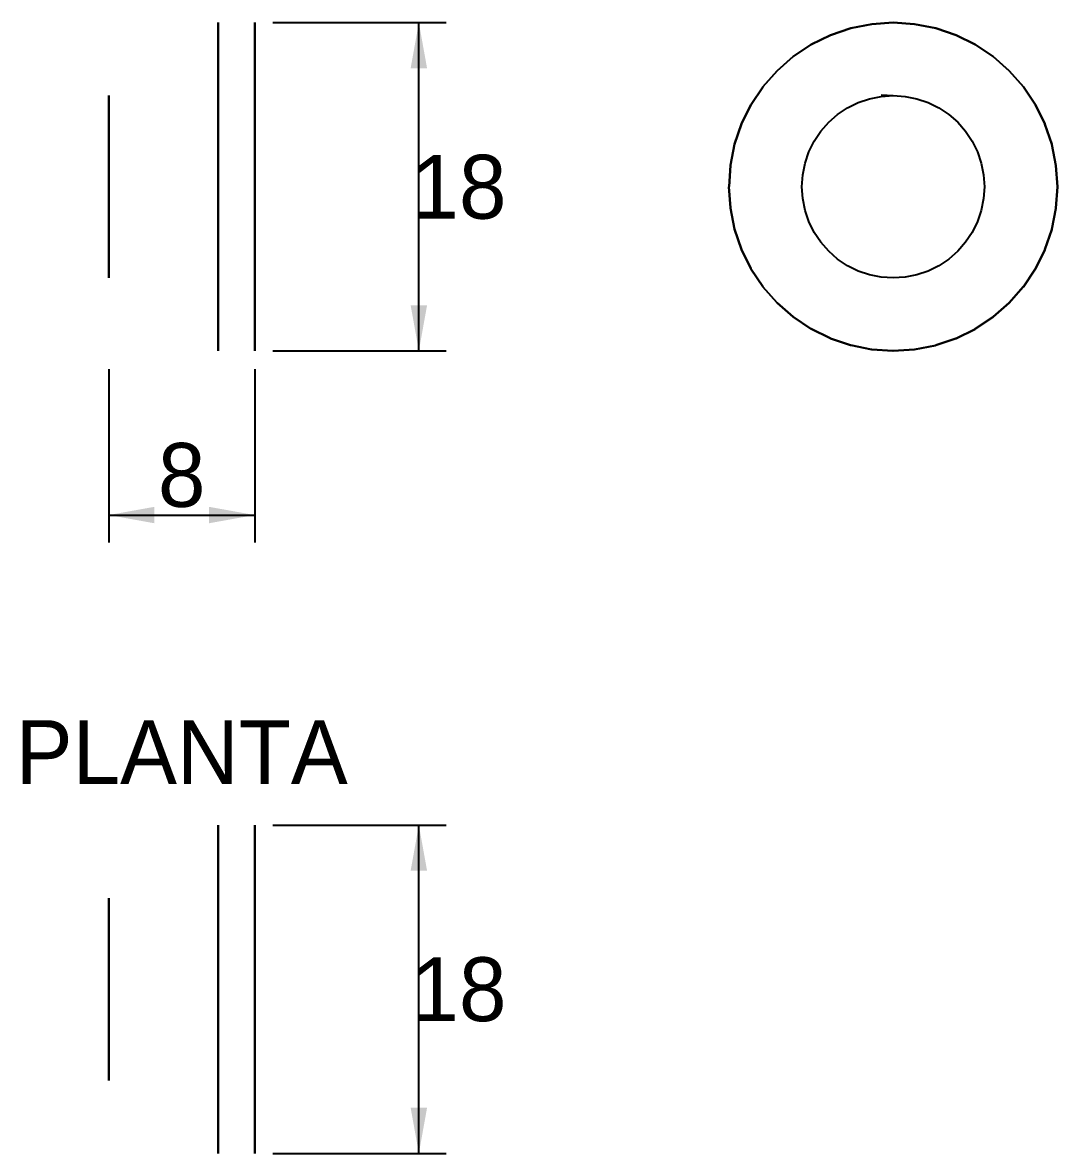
# Model space of a CAD drawing. Extents: x 0 to 297, y 0 to 210.
# Drawn here: x 102 to 158.7, y 97.5 to 159.5 of the extents above; entities that cross this region are included whole.
import ezdxf
from ezdxf.enums import TextEntityAlignment as Align

# ---------------------------------------------------------------- set-up
doc = ezdxf.new("R2010")
doc.units = 0
for name, color, linetype in [('COTAS', 7, 'CONTINUOUS'), ('TEXTO', 7, 'CONTINUOUS'), ('VISIBLE', 7, 'CONTINUOUS')]:
    doc.layers.add(name, color=color, linetype=linetype)

msp = doc.modelspace()

# ---------------------------------------------------------------- linework, layer by layer
at = {"layer": 'COTAS'}
for p, q in [((115.7218, 159.5), (125.2218, 159.5)), ((123.7218, 141.5), (123.7218, 159.5)), ((115.7218, 141.5), (125.2218, 141.5)), ((106.7218, 140.5), (106.7218, 131)), ((114.7218, 140.5), (114.7218, 131)), ((106.7218, 132.5), (114.7218, 132.5)), ((115.7218, 115.5), (125.2218, 115.5)), ((123.7218, 97.5), (123.7218, 115.5)), ((115.7218, 97.5), (125.2218, 97.5))]:
    msp.add_line(p, q, dxfattribs=at)
for points in [[(123.7218, 159.5), (124.1718, 157), (123.2718, 157)], [(123.7218, 141.5), (124.1718, 144), (123.2718, 144)], [(106.7218, 132.5), (109.2218, 132.95), (109.2218, 132.05)], [(114.7218, 132.5), (112.2218, 132.95), (112.2218, 132.05)], [(123.7218, 115.5), (124.1718, 113), (123.2718, 113)], [(123.7218, 97.5), (124.1718, 100), (123.2718, 100)]]:
    msp.add_solid(points, dxfattribs=at)
at = {"layer": 'VISIBLE'}
for p, q in [((112.7218, 159.5), (112.7218, 159.423)), ((112.7218, 159.423), (112.7218, 159.5)), ((112.7218, 159.423), (112.7218, 159.1933)), ((112.7218, 159.1933), (112.7218, 159.423)), ((114.7218, 159.423), (114.7218, 159.5)), ((114.7218, 159.5), (114.7218, 159.423)), ((114.7218, 159.1933), (114.7218, 159.423)), ((114.7218, 159.423), (114.7218, 159.1933)), ((148.5471, 159.423), (147.3925, 159.1933)), ((147.3925, 159.1933), (148.5471, 159.423)), ((149.7218, 159.5), (148.5471, 159.423)), ((148.5471, 159.423), (149.7218, 159.5)), ((150.8966, 159.423), (149.7218, 159.5)), ((149.7218, 159.5), (150.8966, 159.423)), ((152.0512, 159.1933), (150.8966, 159.423)), ((150.8966, 159.423), (152.0512, 159.1933)), ((112.7218, 159.1933), (112.7218, 158.8149)), ((112.7218, 158.8149), (112.7218, 159.1933)), ((112.7218, 158.8149), (112.7218, 158.2942)), ((112.7218, 158.2942), (112.7218, 158.8149)), ((114.7218, 158.8149), (114.7218, 159.1933)), ((114.7218, 159.1933), (114.7218, 158.8149)), ((114.7218, 158.2942), (114.7218, 158.8149)), ((114.7218, 158.8149), (114.7218, 158.2942)), ((146.2777, 158.8149), (145.2218, 158.2942)), ((145.2218, 158.2942), (146.2777, 158.8149)), ((147.3925, 159.1933), (146.2777, 158.8149)), ((146.2777, 158.8149), (147.3925, 159.1933)), ((153.166, 158.8149), (152.0512, 159.1933)), ((152.0512, 159.1933), (153.166, 158.8149)), ((154.2218, 158.2942), (153.166, 158.8149)), ((153.166, 158.8149), (154.2218, 158.2942)), ((112.7218, 158.2942), (112.7218, 157.6402)), ((112.7218, 157.6402), (112.7218, 158.2942)), ((114.7218, 157.6402), (114.7218, 158.2942)), ((114.7218, 158.2942), (114.7218, 157.6402)), ((145.2218, 158.2942), (144.243, 157.6402)), ((144.243, 157.6402), (145.2218, 158.2942)), ((155.2007, 157.6402), (154.2218, 158.2942)), ((154.2218, 158.2942), (155.2007, 157.6402)), ((112.7218, 157.6402), (112.7218, 156.864)), ((112.7218, 156.864), (112.7218, 157.6402)), ((114.7218, 156.864), (114.7218, 157.6402)), ((114.7218, 157.6402), (114.7218, 156.864)), ((144.243, 157.6402), (143.3579, 156.864)), ((143.3579, 156.864), (144.243, 157.6402)), ((156.0858, 156.864), (155.2007, 157.6402)), ((155.2007, 157.6402), (156.0858, 156.864)), ((112.7218, 156.864), (112.7218, 155.9789)), ((112.7218, 155.9789), (112.7218, 156.864)), ((114.7218, 155.9789), (114.7218, 156.864)), ((114.7218, 156.864), (114.7218, 155.9789)), ((143.3579, 156.864), (142.5816, 155.9789)), ((142.5816, 155.9789), (143.3579, 156.864)), ((156.862, 155.9789), (156.0858, 156.864)), ((156.0858, 156.864), (156.862, 155.9789)), ((112.7218, 155.9789), (112.7218, 155)), ((112.7218, 155.9684), (112.7218, 155.9789)), ((112.7218, 155.0104), (112.7218, 155.9684)), ((114.7218, 155), (114.7218, 155.9789)), ((114.7218, 155.9789), (114.7218, 155.9684)), ((114.7218, 155.9684), (114.7218, 155.0104)), ((142.5747, 155.9684), (141.9346, 155.0104)), ((141.9346, 155.0104), (142.5747, 155.9684)), ((142.5816, 155.9789), (142.5747, 155.9684)), ((142.5747, 155.9684), (142.5816, 155.9789)), ((157.5161, 155), (156.862, 155.9789)), ((156.862, 155.9789), (157.5161, 155)), ((106.7218, 155.5), (106.7218, 155.4572)), ((106.7218, 155.4572), (106.7218, 155.5)), ((106.7218, 155.4572), (106.7218, 155.3296)), ((106.7218, 155.3296), (106.7218, 155.4572)), ((106.7218, 155.3296), (106.7218, 155.1194)), ((106.7218, 155.1194), (106.7218, 155.3296)), ((106.7218, 155.1194), (106.7218, 154.8301)), ((106.7218, 154.8301), (106.7218, 155.1194)), ((112.7218, 155.5435), (112.7218, 155.5)), ((112.7218, 155.5), (112.7218, 155.4572)), ((112.7218, 155.4572), (112.7218, 155.5)), ((112.7218, 155.4572), (112.7218, 155.3296)), ((112.7218, 155.3296), (112.7218, 155.4572)), ((112.7218, 155.3296), (112.7218, 155.1194)), ((112.7218, 155.1194), (112.7218, 155.3296)), ((112.7218, 155.1194), (112.7218, 154.8301)), ((112.7218, 154.8301), (112.7218, 155.1194)), ((112.7218, 155), (112.7218, 155.0104)), ((112.7218, 155), (112.7218, 154.9888)), ((112.7218, 153.9554), (112.7218, 155)), ((114.7218, 155.0104), (114.7218, 155)), ((114.7218, 154.9888), (114.7218, 155)), ((114.7218, 155), (114.7218, 153.9554)), ((141.9276, 155), (141.4124, 153.9554)), ((141.4124, 153.9554), (141.9276, 155)), ((141.9346, 155.0104), (141.9276, 155)), ((141.9276, 155), (141.9346, 155.0104)), ((147.2218, 154.8301), (147.8084, 155.1194)), ((147.2218, 154.8301), (147.8084, 155.1194)), ((147.8084, 155.1194), (148.4277, 155.3296)), ((147.8084, 155.1194), (148.4277, 155.3296)), ((148.4277, 155.3296), (149.0692, 155.4572)), ((148.4277, 155.3296), (149.0692, 155.4572)), ((149.0578, 155.5435), (149.7218, 155.5)), ((149.0692, 155.4572), (149.7218, 155.5)), ((149.0692, 155.4572), (149.7218, 155.5)), ((149.7218, 155.5), (150.3745, 155.4572)), ((149.7218, 155.5), (150.3745, 155.4572)), ((150.3745, 155.4572), (151.0159, 155.3296)), ((150.3745, 155.4572), (151.0159, 155.3296)), ((151.0159, 155.3296), (151.6352, 155.1194)), ((151.0159, 155.3296), (151.6352, 155.1194)), ((151.6352, 155.1194), (152.2218, 154.8301)), ((151.6352, 155.1194), (152.2218, 154.8301)), ((157.5216, 154.9888), (157.5161, 155)), ((157.5161, 155), (157.5216, 154.9888)), ((106.7218, 154.8301), (106.7218, 154.4668)), ((106.7218, 154.4668), (106.7218, 154.8301)), ((106.7218, 154.4668), (106.7218, 154.0355)), ((106.7218, 154.0355), (106.7218, 154.4668)), ((112.7218, 154.9888), (112.7218, 153.9442)), ((112.7218, 154.8301), (112.7218, 154.4668)), ((112.7218, 154.4668), (112.7218, 154.8301)), ((112.7218, 154.4668), (112.7218, 154.0355)), ((112.7218, 154.0355), (112.7218, 154.4668)), ((114.7218, 153.9442), (114.7218, 154.9888)), ((146.1863, 154.0355), (146.678, 154.4668)), ((146.1863, 154.0355), (146.678, 154.4668)), ((146.678, 154.4668), (147.2218, 154.8301)), ((146.678, 154.4668), (147.2218, 154.8301)), ((152.2218, 154.8301), (152.7656, 154.4668)), ((152.2218, 154.8301), (152.7656, 154.4668)), ((152.7656, 154.4668), (153.2574, 154.0355)), ((152.7656, 154.4668), (153.2574, 154.0355)), ((158.0367, 153.9442), (157.5216, 154.9888)), ((157.5216, 154.9888), (158.0367, 153.9442)), ((106.7218, 154.0355), (106.7218, 153.5438)), ((106.7218, 153.5438), (106.7218, 154.0355)), ((112.7218, 154.0355), (112.7218, 153.5438)), ((112.7218, 153.5438), (112.7218, 154.0355)), ((112.7218, 153.9442), (112.7218, 153.9554)), ((112.7218, 153.9442), (112.7218, 153.9323)), ((112.7218, 152.8412), (112.7218, 153.9442)), ((112.7218, 153.9323), (112.7218, 152.8294)), ((114.7218, 153.9554), (114.7218, 153.9442)), ((114.7218, 153.9323), (114.7218, 153.9442)), ((114.7218, 153.9442), (114.7218, 152.8412)), ((114.7218, 152.8294), (114.7218, 153.9323)), ((141.4069, 153.9442), (141.0325, 152.8412)), ((141.0325, 152.8412), (141.4069, 153.9442)), ((141.4124, 153.9554), (141.4069, 153.9442)), ((141.4069, 153.9442), (141.4124, 153.9554)), ((145.7551, 153.5438), (146.1863, 154.0355)), ((145.7551, 153.5438), (146.1863, 154.0355)), ((153.2574, 154.0355), (153.6886, 153.5438)), ((153.2574, 154.0355), (153.6886, 153.5438)), ((158.0408, 153.9323), (158.0367, 153.9442)), ((158.0367, 153.9442), (158.0408, 153.9323)), ((158.4152, 152.8294), (158.0408, 153.9323)), ((158.0408, 153.9323), (158.4152, 152.8294)), ((106.7218, 153.5438), (106.7218, 153)), ((106.7218, 153), (106.7218, 153.5438)), ((112.7218, 153.5438), (112.7218, 153)), ((112.7218, 153), (112.7218, 153.5438)), ((145.3917, 153), (145.7551, 153.5438)), ((145.3917, 153), (145.7551, 153.5438)), ((153.6886, 153.5438), (154.052, 153)), ((153.6886, 153.5438), (154.052, 153)), ((106.7218, 153), (106.7218, 152.4134)), ((106.7218, 152.4134), (106.7218, 153)), ((112.7218, 153), (112.7218, 152.4134)), ((112.7218, 152.4134), (112.7218, 153)), ((112.7218, 152.8294), (112.7218, 152.8412)), ((112.7218, 152.8294), (112.7218, 152.8171)), ((112.7218, 151.687), (112.7218, 152.8294)), ((112.7218, 152.8171), (112.7218, 151.6747)), ((114.7218, 152.8412), (114.7218, 152.8294)), ((114.7218, 152.8171), (114.7218, 152.8294)), ((114.7218, 152.8294), (114.7218, 151.687)), ((114.7218, 151.6747), (114.7218, 152.8171)), ((141.0285, 152.8294), (140.8013, 151.687)), ((140.8013, 151.687), (141.0285, 152.8294)), ((141.0325, 152.8412), (141.0285, 152.8294)), ((141.0285, 152.8294), (141.0325, 152.8412)), ((145.1024, 152.4134), (145.3917, 153)), ((145.1024, 152.4134), (145.3917, 153)), ((154.052, 153), (154.3412, 152.4134)), ((154.052, 153), (154.3412, 152.4134)), ((158.4176, 152.8171), (158.4152, 152.8294)), ((158.4152, 152.8294), (158.4176, 152.8171)), ((158.6448, 151.6747), (158.4176, 152.8171)), ((158.4176, 152.8171), (158.6448, 151.6747)), ((106.7218, 152.4134), (106.7218, 151.7941)), ((106.7218, 151.7941), (106.7218, 152.4134)), ((112.7218, 152.4134), (112.7218, 151.7941)), ((112.7218, 151.7941), (112.7218, 152.4134)), ((144.8922, 151.7941), (145.1024, 152.4134)), ((144.8922, 151.7941), (145.1024, 152.4134)), ((154.3412, 152.4134), (154.5515, 151.7941)), ((154.3412, 152.4134), (154.5515, 151.7941)), ((106.7218, 151.7941), (106.7218, 151.1526)), ((106.7218, 151.1526), (106.7218, 151.7941)), ((112.7218, 151.7941), (112.7218, 151.1526)), ((112.7218, 151.1526), (112.7218, 151.7941)), ((112.7218, 151.6747), (112.7218, 151.687)), ((112.7218, 151.6747), (112.7218, 151.6623)), ((112.7218, 150.5125), (112.7218, 151.6747)), ((112.7218, 151.6623), (112.7218, 150.5)), ((114.7218, 151.687), (114.7218, 151.6747)), ((114.7218, 151.6623), (114.7218, 151.6747)), ((114.7218, 151.6747), (114.7218, 150.5125)), ((114.7218, 150.5), (114.7218, 151.6623)), ((140.7988, 151.6747), (140.7226, 150.5125)), ((140.7226, 150.5125), (140.7988, 151.6747)), ((140.8013, 151.687), (140.7988, 151.6747)), ((140.7988, 151.6747), (140.8013, 151.687)), ((144.7646, 151.1526), (144.8922, 151.7941)), ((144.7646, 151.1526), (144.8922, 151.7941)), ((154.5515, 151.7941), (154.679, 151.1526)), ((154.5515, 151.7941), (154.679, 151.1526)), ((158.6456, 151.6623), (158.6448, 151.6747)), ((158.6448, 151.6747), (158.6456, 151.6623)), ((158.7218, 150.5), (158.6456, 151.6623)), ((158.6456, 151.6623), (158.7218, 150.5)), ((106.7218, 151.1526), (106.7218, 150.5)), ((106.7218, 150.5), (106.7218, 151.1526)), ((112.7218, 151.1526), (112.7218, 150.5)), ((112.7218, 150.5), (112.7218, 151.1526)), ((144.7218, 150.5), (144.7646, 151.1526)), ((144.7218, 150.5), (144.7646, 151.1526)), ((154.679, 151.1526), (154.7218, 150.5)), ((154.679, 151.1526), (154.7218, 150.5)), ((106.7218, 150.5), (106.7218, 149.8474)), ((106.7218, 149.8474), (106.7218, 150.5)), ((112.7218, 150.5), (112.7218, 150.5125)), ((112.7218, 150.5), (112.7218, 150.4875)), ((112.7218, 149.3377), (112.7218, 150.5)), ((112.7218, 150.5), (112.7218, 149.8474)), ((112.7218, 149.8474), (112.7218, 150.5)), ((112.7218, 150.4875), (112.7218, 149.3253)), ((114.7218, 150.5125), (114.7218, 150.5)), ((114.7218, 150.4875), (114.7218, 150.5)), ((114.7218, 150.5), (114.7218, 149.3377)), ((114.7218, 149.3253), (114.7218, 150.4875)), ((140.7226, 150.5125), (140.7218, 150.5)), ((140.7218, 150.5), (140.7226, 150.5125)), ((140.7218, 150.5), (140.798, 149.3377)), ((140.798, 149.3377), (140.7218, 150.5)), ((144.7646, 149.8474), (144.7218, 150.5)), ((144.7646, 149.8474), (144.7218, 150.5)), ((154.7218, 150.5), (154.679, 149.8474)), ((154.7218, 150.5), (154.679, 149.8474)), ((158.6448, 149.3253), (158.721, 150.4875)), ((158.721, 150.4875), (158.6448, 149.3253)), ((158.721, 150.4875), (158.7218, 150.5)), ((158.7218, 150.5), (158.721, 150.4875)), ((106.7218, 149.8474), (106.7218, 149.2059)), ((106.7218, 149.2059), (106.7218, 149.8474)), ((112.7218, 149.8474), (112.7218, 149.2059)), ((112.7218, 149.2059), (112.7218, 149.8474)), ((144.8922, 149.2059), (144.7646, 149.8474)), ((144.8922, 149.2059), (144.7646, 149.8474)), ((154.679, 149.8474), (154.5515, 149.2059)), ((154.679, 149.8474), (154.5515, 149.2059)), ((106.7218, 149.2059), (106.7218, 148.5866)), ((106.7218, 148.5866), (106.7218, 149.2059)), ((112.7218, 149.3253), (112.7218, 149.3377)), ((112.7218, 149.3253), (112.7218, 149.313)), ((112.7218, 148.1829), (112.7218, 149.3253)), ((112.7218, 149.313), (112.7218, 148.1706)), ((112.7218, 149.2059), (112.7218, 148.5866)), ((112.7218, 148.5866), (112.7218, 149.2059)), ((114.7218, 149.3377), (114.7218, 149.3253)), ((114.7218, 149.313), (114.7218, 149.3253)), ((114.7218, 149.3253), (114.7218, 148.1829)), ((114.7218, 148.1706), (114.7218, 149.313)), ((140.798, 149.3377), (140.7988, 149.3253)), ((140.7988, 149.3253), (140.798, 149.3377)), ((140.7988, 149.3253), (141.0261, 148.1829)), ((141.0261, 148.1829), (140.7988, 149.3253)), ((145.1024, 148.5866), (144.8922, 149.2059)), ((145.1024, 148.5866), (144.8922, 149.2059)), ((154.5515, 149.2059), (154.3412, 148.5866)), ((154.5515, 149.2059), (154.3412, 148.5866)), ((158.4152, 148.1706), (158.6424, 149.313)), ((158.6424, 149.313), (158.4152, 148.1706)), ((158.6424, 149.313), (158.6448, 149.3253)), ((158.6448, 149.3253), (158.6424, 149.313)), ((106.7218, 148.5866), (106.7218, 148)), ((106.7218, 148), (106.7218, 148.5866)), ((112.7218, 148.5866), (112.7218, 148)), ((112.7218, 148), (112.7218, 148.5866)), ((112.7218, 148.1706), (112.7218, 148.1829)), ((114.7218, 148.1829), (114.7218, 148.1706)), ((141.0261, 148.1829), (141.0285, 148.1706)), ((141.0285, 148.1706), (141.0261, 148.1829)), ((145.3917, 148), (145.1024, 148.5866)), ((145.3917, 148), (145.1024, 148.5866)), ((154.3412, 148.5866), (154.052, 148)), ((154.3412, 148.5866), (154.052, 148)), ((106.7218, 148), (106.7218, 147.4562)), ((106.7218, 147.4562), (106.7218, 148)), ((112.7218, 148.1706), (112.7218, 148.1588)), ((112.7218, 147.0677), (112.7218, 148.1706)), ((112.7218, 148.1588), (112.7218, 147.0558)), ((112.7218, 148), (112.7218, 147.4562)), ((112.7218, 147.4562), (112.7218, 148)), ((114.7218, 148.1588), (114.7218, 148.1706)), ((114.7218, 148.1706), (114.7218, 147.0677)), ((114.7218, 147.0558), (114.7218, 148.1588)), ((141.0285, 148.1706), (141.4029, 147.0677)), ((141.4029, 147.0677), (141.0285, 148.1706)), ((145.7551, 147.4562), (145.3917, 148)), ((145.7551, 147.4562), (145.3917, 148)), ((154.052, 148), (153.6886, 147.4562)), ((154.052, 148), (153.6886, 147.4562)), ((158.0367, 147.0558), (158.4111, 148.1588)), ((158.4111, 148.1588), (158.0367, 147.0558)), ((158.4111, 148.1588), (158.4152, 148.1706)), ((158.4152, 148.1706), (158.4111, 148.1588)), ((106.7218, 147.4562), (106.7218, 146.9645)), ((106.7218, 146.9645), (106.7218, 147.4562)), ((106.7218, 146.9645), (106.7218, 146.5332)), ((106.7218, 146.5332), (106.7218, 146.9645)), ((112.7218, 147.4562), (112.7218, 146.9645)), ((112.7218, 146.9645), (112.7218, 147.4562)), ((112.7218, 147.0558), (112.7218, 147.0677)), ((112.7218, 147.0558), (112.7218, 147.0446)), ((112.7218, 146.0112), (112.7218, 147.0558)), ((112.7218, 147.0446), (112.7218, 146)), ((112.7218, 146.9645), (112.7218, 146.5332)), ((112.7218, 146.5332), (112.7218, 146.9645)), ((114.7218, 147.0677), (114.7218, 147.0558)), ((114.7218, 147.0446), (114.7218, 147.0558)), ((114.7218, 147.0558), (114.7218, 146.0112)), ((114.7218, 146), (114.7218, 147.0446)), ((141.4029, 147.0677), (141.4069, 147.0558)), ((141.4069, 147.0558), (141.4029, 147.0677)), ((141.4069, 147.0558), (141.9221, 146.0112)), ((141.9221, 146.0112), (141.4069, 147.0558)), ((146.1863, 146.9645), (145.7551, 147.4562)), ((146.1863, 146.9645), (145.7551, 147.4562)), ((146.678, 146.5332), (146.1863, 146.9645)), ((146.678, 146.5332), (146.1863, 146.9645)), ((153.2574, 146.9645), (152.7656, 146.5332)), ((153.2574, 146.9645), (152.7656, 146.5332)), ((153.6886, 147.4562), (153.2574, 146.9645)), ((153.6886, 147.4562), (153.2574, 146.9645)), ((157.5161, 146), (158.0312, 147.0446)), ((158.0312, 147.0446), (157.5161, 146)), ((158.0312, 147.0446), (158.0367, 147.0558)), ((158.0367, 147.0558), (158.0312, 147.0446)), ((106.7218, 146.5332), (106.7218, 146.1699)), ((106.7218, 146.1699), (106.7218, 146.5332)), ((112.7218, 146.5332), (112.7218, 146.1699)), ((112.7218, 146.1699), (112.7218, 146.5332)), ((147.2218, 146.1699), (146.678, 146.5332)), ((147.2218, 146.1699), (146.678, 146.5332)), ((152.7656, 146.5332), (152.2218, 146.1699)), ((152.7656, 146.5332), (152.2218, 146.1699)), ((106.7218, 146.1699), (106.7218, 145.8806)), ((106.7218, 145.8806), (106.7218, 146.1699)), ((106.7218, 145.8806), (106.7218, 145.6704)), ((106.7218, 145.6704), (106.7218, 145.8806)), ((112.7218, 146.1699), (112.7218, 145.8806)), ((112.7218, 145.8806), (112.7218, 146.1699)), ((112.7218, 146), (112.7218, 146.0112)), ((112.7218, 146), (112.7218, 145.9896)), ((112.7218, 145.0316), (112.7218, 146)), ((112.7218, 145.9896), (112.7218, 145.0211)), ((112.7218, 145.8806), (112.7218, 145.6704)), ((112.7218, 145.6704), (112.7218, 145.8806)), ((114.7218, 146.0112), (114.7218, 146)), ((114.7218, 145.9896), (114.7218, 146)), ((114.7218, 146), (114.7218, 145.0316)), ((114.7218, 145.0211), (114.7218, 145.9896)), ((141.9221, 146.0112), (141.9276, 146)), ((141.9276, 146), (141.9221, 146.0112)), ((141.9276, 146), (142.5747, 145.0316)), ((142.5747, 145.0316), (141.9276, 146)), ((147.8084, 145.8806), (147.2218, 146.1699)), ((147.8084, 145.8806), (147.2218, 146.1699)), ((148.4277, 145.6704), (147.8084, 145.8806)), ((148.4277, 145.6704), (147.8084, 145.8806)), ((151.6352, 145.8806), (151.0159, 145.6704)), ((151.6352, 145.8806), (151.0159, 145.6704)), ((152.2218, 146.1699), (151.6352, 145.8806)), ((152.2218, 146.1699), (151.6352, 145.8806)), ((156.862, 145.0211), (157.5091, 145.9896)), ((157.5091, 145.9896), (156.862, 145.0211)), ((157.5091, 145.9896), (157.5161, 146)), ((157.5161, 146), (157.5091, 145.9896)), ((106.7218, 145.6704), (106.7218, 145.5428)), ((106.7218, 145.5428), (106.7218, 145.6704)), ((106.7218, 145.5428), (106.7218, 145.5)), ((106.7218, 145.5), (106.7218, 145.5428)), ((112.7218, 145.6704), (112.7218, 145.5428)), ((112.7218, 145.5428), (112.7218, 145.6704)), ((112.7218, 145.5428), (112.7218, 145.5)), ((112.7218, 145.5), (112.7218, 145.5428)), ((149.0692, 145.5428), (148.4277, 145.6704)), ((149.0692, 145.5428), (148.4277, 145.6704)), ((149.7218, 145.5), (149.0692, 145.5428)), ((149.7218, 145.5), (149.0692, 145.5428)), ((150.3745, 145.5428), (149.7218, 145.5)), ((150.3745, 145.5428), (149.7218, 145.5)), ((151.0159, 145.6704), (150.3745, 145.5428)), ((151.0159, 145.6704), (150.3745, 145.5428)), ((112.7218, 145.0211), (112.7218, 145.0316)), ((112.7218, 145.0211), (112.7218, 145.0117)), ((112.7218, 144.1454), (112.7218, 145.0211)), ((112.7218, 145.0117), (112.7218, 144.136)), ((114.7218, 145.0316), (114.7218, 145.0211)), ((114.7218, 145.0117), (114.7218, 145.0211)), ((114.7218, 145.0211), (114.7218, 144.1454)), ((114.7218, 144.136), (114.7218, 145.0117)), ((142.5747, 145.0316), (142.5816, 145.0211)), ((142.5816, 145.0211), (142.5747, 145.0316)), ((142.5816, 145.0211), (143.3496, 144.1454)), ((143.3496, 144.1454), (142.5816, 145.0211)), ((156.0858, 144.136), (156.8538, 145.0117)), ((156.8538, 145.0117), (156.0858, 144.136)), ((156.8538, 145.0117), (156.862, 145.0211)), ((156.862, 145.0211), (156.8538, 145.0117)), ((112.7218, 144.136), (112.7218, 144.1454)), ((112.7218, 144.136), (112.7218, 144.1278)), ((112.7218, 143.3681), (112.7218, 144.136)), ((112.7218, 144.1278), (112.7218, 143.3598)), ((114.7218, 144.1454), (114.7218, 144.136)), ((114.7218, 144.1278), (114.7218, 144.136)), ((114.7218, 144.136), (114.7218, 143.3681)), ((114.7218, 143.3598), (114.7218, 144.1278)), ((143.3496, 144.1454), (143.3579, 144.136)), ((143.3579, 144.136), (143.3496, 144.1454)), ((143.3579, 144.136), (144.2336, 143.3681)), ((144.2336, 143.3681), (143.3579, 144.136)), ((155.2007, 143.3598), (156.0764, 144.1278)), ((156.0764, 144.1278), (155.2007, 143.3598)), ((156.0764, 144.1278), (156.0858, 144.136)), ((156.0858, 144.136), (156.0764, 144.1278)), ((112.7218, 143.3598), (112.7218, 143.3681)), ((112.7218, 143.3598), (112.7218, 143.3529)), ((112.7218, 142.7127), (112.7218, 143.3598)), ((112.7218, 143.3529), (112.7218, 142.7058)), ((114.7218, 143.3681), (114.7218, 143.3598)), ((114.7218, 143.3529), (114.7218, 143.3598)), ((114.7218, 143.3598), (114.7218, 142.7127)), ((114.7218, 142.7058), (114.7218, 143.3529)), ((144.2336, 143.3681), (144.243, 143.3598)), ((144.243, 143.3598), (144.2336, 143.3681)), ((144.243, 143.3598), (145.2114, 142.7127)), ((145.2114, 142.7127), (144.243, 143.3598)), ((154.2218, 142.7058), (155.1903, 143.3529)), ((155.1903, 143.3529), (154.2218, 142.7058)), ((155.1903, 143.3529), (155.2007, 143.3598)), ((155.2007, 143.3598), (155.1903, 143.3529)), ((112.7218, 142.7058), (112.7218, 142.7127)), ((112.7218, 142.7058), (112.7218, 142.7002)), ((112.7218, 142.1906), (112.7218, 142.7058)), ((112.7218, 142.7002), (112.7218, 142.1851)), ((114.7218, 142.7127), (114.7218, 142.7058)), ((114.7218, 142.7002), (114.7218, 142.7058)), ((114.7218, 142.7058), (114.7218, 142.1906)), ((114.7218, 142.1851), (114.7218, 142.7002)), ((145.2114, 142.7127), (145.2218, 142.7058)), ((145.2218, 142.7058), (145.2114, 142.7127)), ((145.2218, 142.7058), (146.2665, 142.1906)), ((146.2665, 142.1906), (145.2218, 142.7058)), ((153.166, 142.1851), (154.2106, 142.7002)), ((154.2106, 142.7002), (153.166, 142.1851)), ((154.2106, 142.7002), (154.2218, 142.7058)), ((154.2218, 142.7058), (154.2106, 142.7002)), ((112.7218, 142.1851), (112.7218, 142.1906)), ((112.7218, 142.1851), (112.7218, 142.1811)), ((112.7218, 141.8107), (112.7218, 142.1851)), ((112.7218, 142.1811), (112.7218, 141.8067)), ((114.7218, 142.1906), (114.7218, 142.1851)), ((114.7218, 142.1811), (114.7218, 142.1851)), ((114.7218, 142.1851), (114.7218, 141.8107)), ((114.7218, 141.8067), (114.7218, 142.1811)), ((146.2665, 142.1906), (146.2777, 142.1851)), ((146.2777, 142.1851), (146.2665, 142.1906)), ((146.2777, 142.1851), (147.3806, 141.8107)), ((147.3806, 141.8107), (146.2777, 142.1851)), ((152.0512, 141.8067), (153.1541, 142.1811)), ((153.1541, 142.1811), (152.0512, 141.8067)), ((153.1541, 142.1811), (153.166, 142.1851)), ((153.166, 142.1851), (153.1541, 142.1811)), ((112.7218, 141.8067), (112.7218, 141.8107)), ((112.7218, 141.8067), (112.7218, 141.8042)), ((112.7218, 141.5794), (112.7218, 141.8067)), ((112.7218, 141.8042), (112.7218, 141.577)), ((112.7218, 141.577), (112.7218, 141.5794)), ((112.7218, 141.577), (112.7218, 141.5762)), ((112.7218, 141.5008), (112.7218, 141.577)), ((112.7218, 141.5762), (112.7218, 141.5)), ((112.7218, 141.5), (112.7218, 141.5008)), ((114.7218, 141.8107), (114.7218, 141.8067)), ((114.7218, 141.8042), (114.7218, 141.8067)), ((114.7218, 141.8067), (114.7218, 141.5794)), ((114.7218, 141.577), (114.7218, 141.8042)), ((114.7218, 141.5794), (114.7218, 141.577)), ((114.7218, 141.5762), (114.7218, 141.577)), ((114.7218, 141.577), (114.7218, 141.5008)), ((114.7218, 141.5), (114.7218, 141.5762)), ((114.7218, 141.5008), (114.7218, 141.5)), ((147.3806, 141.8107), (147.3925, 141.8067)), ((147.3925, 141.8067), (147.3806, 141.8107)), ((147.3925, 141.8067), (148.5348, 141.5794)), ((148.5348, 141.5794), (147.3925, 141.8067)), ((148.5348, 141.5794), (148.5471, 141.577)), ((148.5471, 141.577), (148.5348, 141.5794)), ((148.5471, 141.577), (149.7093, 141.5008)), ((149.7093, 141.5008), (148.5471, 141.577)), ((149.7093, 141.5008), (149.7218, 141.5)), ((149.7218, 141.5), (149.7093, 141.5008)), ((149.7218, 141.5), (150.8841, 141.5762)), ((150.8841, 141.5762), (149.7218, 141.5)), ((150.8841, 141.5762), (150.8966, 141.577)), ((150.8966, 141.577), (150.8841, 141.5762)), ((150.8966, 141.577), (152.0389, 141.8042)), ((152.0389, 141.8042), (150.8966, 141.577)), ((152.0389, 141.8042), (152.0512, 141.8067)), ((152.0512, 141.8067), (152.0389, 141.8042)), ((112.7218, 115.4238), (112.7218, 115.5)), ((112.7218, 115.5), (112.7218, 115.4992)), ((112.7218, 115.4992), (112.7218, 115.423)), ((112.7218, 115.423), (112.7218, 115.4238)), ((112.7218, 115.1958), (112.7218, 115.423)), ((112.7218, 115.423), (112.7218, 115.4206)), ((112.7218, 115.4206), (112.7218, 115.1933)), ((114.7218, 115.5), (114.7218, 115.4238)), ((114.7218, 115.4992), (114.7218, 115.5)), ((114.7218, 115.423), (114.7218, 115.4992)), ((114.7218, 115.4238), (114.7218, 115.423)), ((114.7218, 115.423), (114.7218, 115.1958)), ((114.7218, 115.4206), (114.7218, 115.423)), ((114.7218, 115.1933), (114.7218, 115.4206)), ((112.7218, 115.1933), (112.7218, 115.1958)), ((112.7218, 114.8189), (112.7218, 115.1933)), ((112.7218, 115.1933), (112.7218, 115.1893)), ((112.7218, 115.1893), (112.7218, 114.8149)), ((112.7218, 114.8149), (112.7218, 114.8189)), ((112.7218, 114.2998), (112.7218, 114.8149)), ((112.7218, 114.8149), (112.7218, 114.8094)), ((112.7218, 114.8094), (112.7218, 114.2942)), ((114.7218, 115.1958), (114.7218, 115.1933)), ((114.7218, 115.1933), (114.7218, 114.8189)), ((114.7218, 115.1893), (114.7218, 115.1933)), ((114.7218, 114.8149), (114.7218, 115.1893)), ((114.7218, 114.8189), (114.7218, 114.8149)), ((114.7218, 114.8149), (114.7218, 114.2998)), ((114.7218, 114.8094), (114.7218, 114.8149)), ((114.7218, 114.2942), (114.7218, 114.8094)), ((112.7218, 114.2942), (112.7218, 114.2998)), ((112.7218, 113.6471), (112.7218, 114.2942)), ((112.7218, 114.2942), (112.7218, 114.2873)), ((112.7218, 114.2873), (112.7218, 113.6471)), ((114.7218, 114.2998), (114.7218, 114.2942)), ((114.7218, 114.2942), (114.7218, 113.6471)), ((114.7218, 114.2873), (114.7218, 114.2942)), ((114.7218, 113.6471), (114.7218, 114.2873)), ((112.7218, 113.6402), (112.7218, 113.6471)), ((112.7218, 113.6471), (112.7218, 113.6402)), ((112.7218, 112.8722), (112.7218, 113.6402)), ((112.7218, 113.6402), (112.7218, 112.864)), ((114.7218, 113.6471), (114.7218, 113.6402)), ((114.7218, 113.6402), (114.7218, 113.6471)), ((114.7218, 113.6402), (114.7218, 112.8722)), ((114.7218, 112.864), (114.7218, 113.6402)), ((112.7218, 112.864), (112.7218, 112.8722)), ((112.7218, 111.9883), (112.7218, 112.864)), ((112.7218, 112.864), (112.7218, 111.9789)), ((114.7218, 112.8722), (114.7218, 112.864)), ((114.7218, 112.864), (114.7218, 111.9883)), ((114.7218, 111.9789), (114.7218, 112.864)), ((112.7218, 111.9789), (112.7218, 111.9883)), ((112.7218, 111.0104), (112.7218, 111.9789)), ((112.7218, 111.9789), (112.7218, 111)), ((114.7218, 111.9883), (114.7218, 111.9789)), ((114.7218, 111.9789), (114.7218, 111.0104)), ((114.7218, 111), (114.7218, 111.9789)), ((106.7218, 111.4572), (106.7218, 111.5)), ((106.7218, 111.5), (106.7218, 111.4572)), ((106.7218, 111.3296), (106.7218, 111.4572)), ((106.7218, 111.4572), (106.7218, 111.3296)), ((106.7218, 111.1194), (106.7218, 111.3296)), ((106.7218, 111.3296), (106.7218, 111.1194)), ((106.7218, 110.8301), (106.7218, 111.1194)), ((106.7218, 111.1194), (106.7218, 110.8301)), ((112.7218, 111.4572), (112.7218, 111.5)), ((112.7218, 111.5), (112.7218, 111.4572)), ((112.7218, 111.3296), (112.7218, 111.4572)), ((112.7218, 111.4572), (112.7218, 111.3296)), ((112.7218, 111.1194), (112.7218, 111.3296)), ((112.7218, 111.3296), (112.7218, 111.1194)), ((112.7218, 110.8301), (112.7218, 111.1194)), ((112.7218, 111.1194), (112.7218, 110.8301)), ((112.7218, 111), (112.7218, 111.0104)), ((112.7218, 109.9554), (112.7218, 111)), ((112.7218, 111), (112.7218, 109.9442)), ((114.7218, 111.0104), (114.7218, 111)), ((114.7218, 111), (114.7218, 109.9554)), ((114.7218, 109.9442), (114.7218, 111)), ((106.7218, 110.4668), (106.7218, 110.8301)), ((106.7218, 110.8301), (106.7218, 110.4668)), ((106.7218, 110.0355), (106.7218, 110.4668)), ((106.7218, 110.4668), (106.7218, 110.0355)), ((112.7218, 110.4668), (112.7218, 110.8301)), ((112.7218, 110.8301), (112.7218, 110.4668)), ((112.7218, 110.0355), (112.7218, 110.4668)), ((112.7218, 110.4668), (112.7218, 110.0355)), ((106.7218, 109.5438), (106.7218, 110.0355)), ((106.7218, 110.0355), (106.7218, 109.5438)), ((112.7218, 109.5438), (112.7218, 110.0355)), ((112.7218, 110.0355), (112.7218, 109.5438)), ((112.7218, 109.9442), (112.7218, 109.9554)), ((112.7218, 108.8412), (112.7218, 109.9442)), ((112.7218, 109.9442), (112.7218, 108.8294)), ((114.7218, 109.9554), (114.7218, 109.9442)), ((114.7218, 109.9442), (114.7218, 108.8412)), ((114.7218, 108.8294), (114.7218, 109.9442)), ((106.7218, 109), (106.7218, 109.5438)), ((106.7218, 109.5438), (106.7218, 109)), ((112.7218, 109), (112.7218, 109.5438)), ((112.7218, 109.5438), (112.7218, 109)), ((106.7218, 108.4134), (106.7218, 109)), ((106.7218, 109), (106.7218, 108.4134)), ((112.7218, 108.4134), (112.7218, 109)), ((112.7218, 109), (112.7218, 108.4134)), ((112.7218, 108.8294), (112.7218, 108.8412)), ((112.7218, 107.687), (112.7218, 108.8294)), ((112.7218, 108.8294), (112.7218, 107.6747)), ((114.7218, 108.8412), (114.7218, 108.8294)), ((114.7218, 108.8294), (114.7218, 107.687)), ((114.7218, 107.6747), (114.7218, 108.8294)), ((106.7218, 107.7941), (106.7218, 108.4134)), ((106.7218, 108.4134), (106.7218, 107.7941)), ((112.7218, 107.7941), (112.7218, 108.4134)), ((112.7218, 108.4134), (112.7218, 107.7941)), ((106.7218, 107.1526), (106.7218, 107.7941)), ((106.7218, 107.7941), (106.7218, 107.1526)), ((112.7218, 107.1526), (112.7218, 107.7941)), ((112.7218, 107.7941), (112.7218, 107.1526)), ((112.7218, 107.6747), (112.7218, 107.687)), ((112.7218, 106.5125), (112.7218, 107.6747)), ((112.7218, 107.6747), (112.7218, 106.5)), ((114.7218, 107.687), (114.7218, 107.6747)), ((114.7218, 107.6747), (114.7218, 106.5125)), ((114.7218, 106.5), (114.7218, 107.6747)), ((106.7218, 106.5), (106.7218, 107.1526)), ((106.7218, 107.1526), (106.7218, 106.5)), ((112.7218, 107.164), (112.7218, 106.5)), ((112.7218, 106.5), (112.7218, 107.1526)), ((112.7218, 107.1526), (112.7218, 106.5)), ((106.7218, 106.5), (106.7218, 105.8474)), ((106.7218, 105.8474), (106.7218, 106.5)), ((112.7218, 106.5), (112.7218, 106.5125)), ((112.7218, 106.5), (112.7218, 105.3253)), ((112.7218, 105.3377), (112.7218, 106.5)), ((112.7218, 106.5), (112.7218, 105.8474)), ((112.7218, 105.8474), (112.7218, 106.5)), ((114.7218, 106.5125), (114.7218, 106.5)), ((114.7218, 105.3253), (114.7218, 106.5)), ((114.7218, 106.5), (114.7218, 105.3377)), ((106.7218, 105.8474), (106.7218, 105.2059)), ((106.7218, 105.2059), (106.7218, 105.8474)), ((112.7218, 105.8474), (112.7218, 105.2059)), ((112.7218, 105.2059), (112.7218, 105.8474)), ((106.7218, 105.2059), (106.7218, 104.5866)), ((106.7218, 104.5866), (106.7218, 105.2059)), ((112.7218, 105.3253), (112.7218, 105.3377)), ((112.7218, 105.3253), (112.7218, 104.1706)), ((112.7218, 104.1829), (112.7218, 105.3253)), ((112.7218, 105.2059), (112.7218, 104.5866)), ((112.7218, 104.5866), (112.7218, 105.2059)), ((114.7218, 105.3377), (114.7218, 105.3253)), ((114.7218, 104.1706), (114.7218, 105.3253)), ((114.7218, 105.3253), (114.7218, 104.1829)), ((106.7218, 104.5866), (106.7218, 104)), ((106.7218, 104), (106.7218, 104.5866)), ((112.7218, 104.5866), (112.7218, 104)), ((112.7218, 104), (112.7218, 104.5866)), ((112.7218, 104.1706), (112.7218, 104.1829)), ((112.7218, 104.1706), (112.7218, 103.0558)), ((112.7218, 103.0677), (112.7218, 104.1706)), ((114.7218, 104.1829), (114.7218, 104.1706)), ((114.7218, 103.0558), (114.7218, 104.1706)), ((114.7218, 104.1706), (114.7218, 103.0677)), ((106.7218, 104), (106.7218, 103.4562)), ((106.7218, 103.4562), (106.7218, 104)), ((112.7218, 104), (112.7218, 103.4562)), ((112.7218, 103.4562), (112.7218, 104)), ((106.7218, 103.4562), (106.7218, 102.9645)), ((106.7218, 102.9645), (106.7218, 103.4562)), ((106.7218, 102.9645), (106.7218, 102.5332)), ((106.7218, 102.5332), (106.7218, 102.9645)), ((112.7218, 103.4562), (112.7218, 102.9645)), ((112.7218, 102.9645), (112.7218, 103.4562)), ((112.7218, 103.0558), (112.7218, 103.0677)), ((112.7218, 103.0558), (112.7218, 102)), ((112.7218, 102.0112), (112.7218, 103.0558)), ((112.7218, 102.9645), (112.7218, 102.5332)), ((112.7218, 102.5332), (112.7218, 102.9645)), ((114.7218, 103.0677), (114.7218, 103.0558)), ((114.7218, 102), (114.7218, 103.0558)), ((114.7218, 103.0558), (114.7218, 102.0112)), ((106.7218, 102.5332), (106.7218, 102.1699)), ((106.7218, 102.1699), (106.7218, 102.5332)), ((112.7218, 102.5332), (112.7218, 102.1699)), ((112.7218, 102.1699), (112.7218, 102.5332)), ((106.7218, 102.1699), (106.7218, 101.8806)), ((106.7218, 101.8806), (106.7218, 102.1699)), ((106.7218, 101.8806), (106.7218, 101.6704)), ((106.7218, 101.6704), (106.7218, 101.8806)), ((112.7218, 102.1699), (112.7218, 101.8806)), ((112.7218, 101.8806), (112.7218, 102.1699)), ((112.7218, 102), (112.7218, 102.0112)), ((112.7218, 102), (112.7218, 101.0211)), ((112.7218, 101.0316), (112.7218, 102)), ((112.7218, 101.8806), (112.7218, 101.6704)), ((112.7218, 101.6704), (112.7218, 101.8806)), ((114.7218, 102.0112), (114.7218, 102)), ((114.7218, 101.0211), (114.7218, 102)), ((114.7218, 102), (114.7218, 101.0316)), ((106.7218, 101.6704), (106.7218, 101.5428)), ((106.7218, 101.5428), (106.7218, 101.6704)), ((106.7218, 101.5428), (106.7218, 101.5)), ((106.7218, 101.5), (106.7218, 101.5428)), ((112.7218, 101.6704), (112.7218, 101.5428)), ((112.7218, 101.5428), (112.7218, 101.6704)), ((112.7218, 101.5428), (112.7218, 101.5)), ((112.7218, 101.5), (112.7218, 101.5428)), ((112.7218, 101.0211), (112.7218, 101.0316)), ((112.7218, 101.0211), (112.7218, 100.136)), ((112.7218, 100.1454), (112.7218, 101.0211)), ((114.7218, 101.0316), (114.7218, 101.0211)), ((114.7218, 100.136), (114.7218, 101.0211)), ((114.7218, 101.0211), (114.7218, 100.1454)), ((112.7218, 100.136), (112.7218, 100.1454)), ((112.7218, 100.136), (112.7218, 99.3598)), ((112.7218, 99.3681), (112.7218, 100.136)), ((114.7218, 100.1454), (114.7218, 100.136)), ((114.7218, 99.3598), (114.7218, 100.136)), ((114.7218, 100.136), (114.7218, 99.3681)), ((112.7218, 99.3598), (112.7218, 99.3681)), ((112.7218, 99.3598), (112.7218, 98.7058)), ((112.7218, 98.7127), (112.7218, 99.3598)), ((114.7218, 99.3681), (114.7218, 99.3598)), ((114.7218, 98.7058), (114.7218, 99.3598)), ((114.7218, 99.3598), (114.7218, 98.7127)), ((112.7218, 98.7058), (112.7218, 98.7127)), ((112.7218, 98.7058), (112.7218, 98.7002)), ((112.7218, 98.1906), (112.7218, 98.7058)), ((112.7218, 98.7002), (112.7218, 98.1851)), ((114.7218, 98.7127), (114.7218, 98.7058)), ((114.7218, 98.7002), (114.7218, 98.7058)), ((114.7218, 98.7058), (114.7218, 98.1906)), ((114.7218, 98.1851), (114.7218, 98.7002)), ((112.7218, 98.1851), (112.7218, 98.1906)), ((112.7218, 98.1851), (112.7218, 98.1811)), ((112.7218, 97.8107), (112.7218, 98.1851)), ((112.7218, 98.1811), (112.7218, 97.8067)), ((114.7218, 98.1906), (114.7218, 98.1851)), ((114.7218, 98.1811), (114.7218, 98.1851)), ((114.7218, 98.1851), (114.7218, 97.8107)), ((114.7218, 97.8067), (114.7218, 98.1811)), ((112.7218, 97.8067), (112.7218, 97.8107)), ((112.7218, 97.8067), (112.7218, 97.8042)), ((112.7218, 97.5794), (112.7218, 97.8067)), ((112.7218, 97.8042), (112.7218, 97.577)), ((112.7218, 97.577), (112.7218, 97.5794)), ((112.7218, 97.577), (112.7218, 97.5762)), ((112.7218, 97.5008), (112.7218, 97.577)), ((112.7218, 97.5762), (112.7218, 97.5)), ((112.7218, 97.5), (112.7218, 97.5008)), ((114.7218, 97.8107), (114.7218, 97.8067)), ((114.7218, 97.8042), (114.7218, 97.8067)), ((114.7218, 97.8067), (114.7218, 97.5794)), ((114.7218, 97.577), (114.7218, 97.8042)), ((114.7218, 97.5794), (114.7218, 97.577)), ((114.7218, 97.5762), (114.7218, 97.577)), ((114.7218, 97.577), (114.7218, 97.5008)), ((114.7218, 97.5), (114.7218, 97.5762)), ((114.7218, 97.5008), (114.7218, 97.5))]:
    msp.add_line(p, q, dxfattribs=at)

# ---------------------------------------------------------------- texts
at = {"layer": 'COTAS'}
for s, p in [('18', (125.9218, 150.5)), ('8', (110.7218, 134.7)), ('18', (125.9218, 106.5))]:
    msp.add_text(s, height=3.5, dxfattribs=at).set_placement(p, align=Align.MIDDLE_CENTER)
at = {"layer": 'TEXTO'}
msp.add_text('PLANTA', height=3.5, dxfattribs=at).set_placement((110.7218, 119.5), align=Align.MIDDLE_CENTER)

doc.saveas('drawing.dxf')
